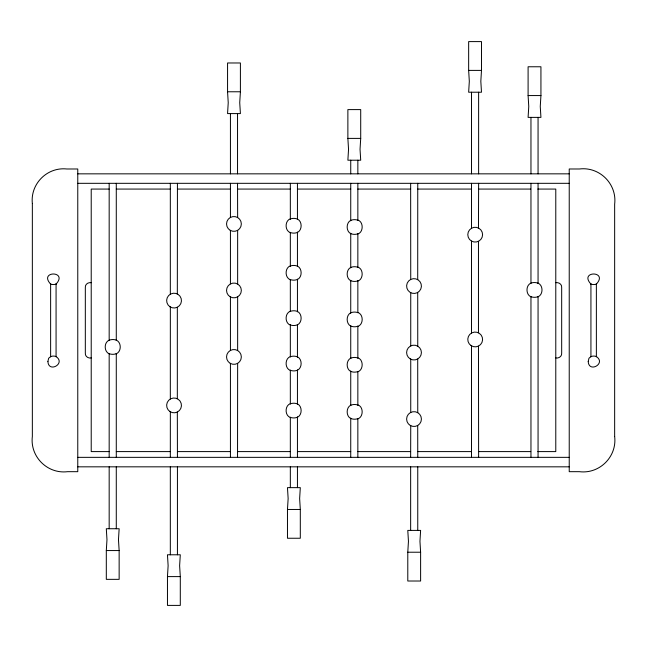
<?xml version="1.0" encoding="UTF-8"?>
<svg xmlns="http://www.w3.org/2000/svg" width="647" height="647" viewBox="0 0 647 647"><rect width="100%" height="100%" fill="white"/><g stroke="black" fill="none" stroke-linecap="round" stroke-linejoin="round"><path stroke-width="0.97" d="M106.31 550.557L106.973 539.647L106.31 528.736L119.145 528.736L118.474 539.647L119.145 550.557L119.145 579.348L106.31 579.348L106.31 550.557L119.145 550.557M167.46 576.606L168.123 565.696L167.46 554.786L180.295 554.786L179.623 565.696L180.295 576.606L180.295 605.398L167.46 605.398L167.46 576.606L180.295 576.606M240.401 91.769L239.73 102.679L240.401 113.589L227.566 113.589L228.229 102.679L227.566 91.769L227.566 62.977L240.401 62.977L240.401 91.769L227.566 91.769M287.47 509.464L288.141 498.554L287.47 487.644L300.305 487.644L299.642 498.554L300.305 509.464L300.305 538.247L287.47 538.247L287.47 509.464L300.305 509.464M360.711 138.393L360.039 149.303L360.711 160.213L347.876 160.213L348.539 149.303L347.876 138.393L347.876 109.602L360.711 109.602L360.711 138.393L347.876 138.393M407.788 552.223L408.451 541.313L407.788 530.403L420.615 530.403L419.952 541.313L420.615 552.223L420.615 581.014L407.788 581.014L407.788 552.223L420.615 552.223M481.489 70.394L480.826 81.304L481.489 92.214L468.654 92.214L469.318 81.304L468.654 70.394L468.654 41.602L481.489 41.602L481.489 70.394L468.654 70.394M540.932 95.562L540.261 106.472L540.932 117.382L528.098 117.382L528.761 106.472L528.098 95.562L528.098 66.77L540.932 66.77L540.932 95.562L528.098 95.562M417.711 292.468L417.752 346.177M417.711 358.972L417.752 412.681M417.711 425.475L417.752 457.348M170.323 294.215L170.323 183.319M170.323 399.013L170.347 307.018M471.517 241.088L471.493 241.072A7.4 7.4 0 0 1 471.493 228.254L471.517 228.237A7.4 7.4 0 0 1 482.589 234.667A7.4 7.4 0 0 1 471.493 241.072L471.493 333.059M237.643 230.348L237.643 284.033M237.643 296.852L237.643 350.528M237.643 363.355L237.538 457.348M478.465 241.299L478.465 332.825M478.465 346.105L478.626 457.348M177.327 307.244L177.327 398.77M410.74 279.423A7.4 7.4 0 0 0 409.899 292.209A7.4 7.4 0 0 0 421.399 286.54A7.4 7.4 0 0 0 410.74 279.423L410.651 183.319M177.327 412.05L177.432 457.348M410.74 345.919L410.74 292.695M410.74 412.422L410.74 359.198M350.739 220.344C345.975 222.746 345.959 231.27 350.739 233.672M350.739 267.405C345.967 269.807 345.967 278.339 350.739 280.733M350.739 312.768C345.967 315.17 345.967 323.694 350.739 326.096M350.739 358.123C345.967 360.525 345.959 369.049 350.739 371.451M350.739 405.192C345.967 407.586 345.967 416.118 350.739 418.52M297.442 279.52C302.375 277.191 302.367 268.416 297.442 266.087M297.442 324.875C302.375 322.546 302.351 313.779 297.442 311.442A10.045 10.045 0 0 0 290.382 311.369M297.442 417.299C302.375 414.97 302.367 406.195 297.442 403.865M56.038 284.122C68.485 270.624 38.23 270.64 50.652 284.122M596.348 284.122C608.77 270.656 578.515 270.616 590.962 284.122M116.29 353.78C121.563 351.636 121.555 342.287 116.29 340.136A10.174 10.174 0 0 0 109.206 340.217C103.892 342.117 103.884 351.693 109.157 353.78M538.061 296.771C543.318 294.62 543.318 285.295 538.061 283.135M290.333 218.815C284.704 220.748 284.696 230.728 290.333 232.661M357.912 233.947C363.436 232.273 363.743 221.945 357.912 220.069M290.333 265.877C284.704 267.809 284.696 277.789 290.333 279.722M357.912 281.008C363.436 279.334 363.735 269.015 357.912 267.13M290.333 311.239C284.712 313.18 284.688 323.144 290.333 325.085M290.333 356.594C284.704 358.527 284.696 368.507 290.333 370.44M357.912 371.726C363.436 370.052 363.735 359.732 357.912 357.848M290.333 403.663C284.704 405.596 284.696 415.576 290.333 417.501M357.912 418.795C363.436 417.113 363.735 406.793 357.912 404.917M357.848 326.387C363.614 324.551 363.63 314.393 357.912 312.493M77.769 173.841L569.231 173.841M77.769 183.319L569.231 183.319M109.173 189.07L91.219 189.07L91.219 451.598L109.173 451.598M116.282 189.07L170.323 189.07M177.432 189.07L230.429 189.07M237.538 189.07L290.333 189.07M297.442 189.07L350.739 189.07M357.848 189.07L410.651 189.07M417.752 189.07L471.517 189.07M478.626 189.07L530.718 189.07M537.827 189.07L555.781 189.07L555.781 451.598L537.827 451.598M91.219 282.707C88.154 282.084 84.894 284.365 85.323 287.664L85.323 352.995C84.878 356.311 88.154 358.584 91.219 357.953M555.781 282.707C558.846 282.076 562.122 284.356 561.677 287.664L561.677 352.995C562.13 356.327 558.838 358.559 555.781 357.953M116.282 451.598L170.323 451.598M177.432 451.598L230.429 451.598M237.538 451.598L290.333 451.598M297.442 451.598L350.739 451.598M357.848 451.598L410.651 451.598M417.752 451.598L471.517 451.598M478.626 451.598L530.718 451.598M77.769 457.348L569.231 457.348M77.769 466.827L569.231 466.827M530.928 296.771C525.744 294.741 525.582 285.23 530.961 283.119A10.174 10.174 0 0 1 538.021 283.216M297.442 356.804C302.375 359.134 302.359 367.908 297.442 370.238A10.045 10.045 0 0 1 290.382 370.31M410.74 425.702L410.651 457.348M177.327 293.964L177.432 183.319M478.465 228.027L478.626 183.319M237.643 217.529L237.538 183.319M471.493 345.878L471.517 457.348M417.711 279.65L417.752 183.319M170.347 411.815L170.323 457.348M596.372 283.847L596.372 356.812M590.929 283.847L590.929 356.812M538.061 117.382L538.061 173.841M538.061 183.319L538.061 283.475M538.061 296.431L538.061 457.348M530.961 117.382L530.961 173.841M530.961 183.319L530.961 283.451M530.961 296.455L530.961 457.348M478.626 92.214L478.626 173.841M471.517 92.214L471.517 173.841M471.517 183.319L471.517 228.237M417.752 466.827L417.752 530.403M410.651 466.827L410.651 530.403M357.848 160.213L357.848 173.841M357.848 183.319L357.848 220.32M357.848 233.696L357.848 267.389M357.848 280.758L357.848 312.744M357.848 326.12L357.848 358.106M357.848 371.475L357.848 405.168M357.848 418.536L357.848 457.348M350.739 160.213L350.739 173.841M350.739 183.319L350.739 220.74M350.739 233.276L350.739 267.801M350.739 280.345L350.739 313.164M350.739 325.7L350.739 358.519M350.739 371.055L350.739 405.58M350.739 418.124L350.739 457.348M297.442 183.319L297.442 219.398M297.442 232.079L297.442 266.467M297.442 279.14L297.442 311.822M297.442 324.503L297.442 357.176M297.442 369.858L297.442 404.246M297.442 416.919L297.442 457.348M297.442 466.827L297.442 487.644M290.333 183.319L290.333 219.107M290.333 232.37L290.333 266.168M290.333 279.431L290.333 311.53M290.333 324.794L290.333 356.885M290.333 370.149L290.333 403.954M290.333 417.218L290.333 457.348M290.333 466.827L290.333 487.644M237.538 113.589L237.538 173.841M230.429 113.589L230.429 173.841M230.429 183.319L230.429 217.424M230.429 230.445L230.429 283.928M230.429 296.949L230.429 350.431M230.429 363.452L230.429 457.348M177.432 466.827L177.432 554.786M170.323 466.827L170.323 554.786M116.282 183.319L116.282 340.468M116.282 353.456L116.282 457.348M116.282 466.827L116.282 528.736M109.173 183.319L109.173 340.468M109.173 353.456L109.173 457.348M109.173 466.827L109.173 528.736M56.071 283.847L56.071 356.812M50.628 283.847L50.628 356.812M116.25 353.699A10.174 10.174 0 0 1 109.206 353.699M350.755 220.384A10.037 10.037 0 0 1 357.799 220.19M357.799 233.826A10.037 10.037 0 0 1 350.755 233.632M290.382 266.006A10.045 10.045 0 0 1 297.418 266.143M297.418 279.464A10.045 10.045 0 0 1 290.382 279.593M290.382 356.723A10.045 10.045 0 0 1 297.418 356.861M596.316 284.057A7.384 7.384 0 0 1 590.986 284.057M290.382 218.945A10.045 10.045 0 0 1 297.418 219.082C302.375 221.234 302.375 230.17 297.442 232.451A10.045 10.045 0 0 1 290.382 232.532M297.418 324.818A10.045 10.045 0 0 1 290.382 324.956M297.418 417.242A10.045 10.045 0 0 1 290.382 417.372M290.382 403.793A10.045 10.045 0 0 1 297.418 403.922M350.755 267.446A10.037 10.037 0 0 1 357.799 267.251M357.799 280.887A10.037 10.037 0 0 1 350.755 280.693M538.021 296.69A10.174 10.174 0 0 1 530.985 296.706M357.799 418.674A10.037 10.037 0 0 1 350.755 418.48M350.755 405.232A10.037 10.037 0 0 1 357.799 405.03M56.014 284.057A7.384 7.384 0 0 1 50.684 284.057M350.755 312.808A10.037 10.037 0 0 1 357.799 312.614M357.799 326.25A10.037 10.037 0 0 1 350.755 326.056M357.799 371.604A10.037 10.037 0 0 1 350.755 371.41M350.755 358.163A10.037 10.037 0 0 1 357.799 357.969M32.35 203.498L32.35 436.466C29.835 456.62 47.409 474.194 67.571 471.679L77.769 471.679L77.769 168.988L66.867 168.988C47.239 166.821 30.183 183.869 32.35 203.498M47.918 361.398C48.363 373.416 66.237 363.517 56.038 356.537A7.384 7.384 0 0 0 50.684 356.602L48.662 358.236L47.918 361.398M588.228 361.398C588.673 373.44 606.546 363.493 596.348 356.537A7.384 7.384 0 0 0 590.986 356.602L588.972 358.236L588.228 361.398M614.65 436.466C617.165 456.62 599.591 474.194 579.429 471.679L569.231 471.679L569.231 168.988L579.429 168.988C599.591 166.473 617.165 184.047 614.65 204.201L614.65 436.466M410.311 425.475A7.4 7.4 0 0 0 421.415 419.062A7.4 7.4 0 0 0 410.311 412.657A7.4 7.4 0 0 0 410.311 425.475M471.081 345.619A7.4 7.4 0 0 0 482.573 339.95A7.4 7.4 0 0 0 471.914 332.825A7.4 7.4 0 0 0 471.081 345.619M230.243 230.348A7.4 7.4 0 0 0 241.339 223.935A7.4 7.4 0 0 0 230.243 217.529A7.4 7.4 0 0 0 230.243 230.348M169.943 411.565A7.4 7.4 0 0 0 181.435 405.895A7.4 7.4 0 0 0 170.776 398.77A7.4 7.4 0 0 0 169.943 411.565M169.943 306.759A7.4 7.4 0 0 0 181.435 301.09A7.4 7.4 0 0 0 170.776 293.964A7.4 7.4 0 0 0 169.943 306.759M410.311 358.972A7.4 7.4 0 0 0 421.415 352.558A7.4 7.4 0 0 0 410.311 346.153A7.4 7.4 0 0 0 410.311 358.972M230.243 296.852A7.4 7.4 0 0 0 241.339 290.438A7.4 7.4 0 0 0 230.243 284.033A7.4 7.4 0 0 0 230.243 296.852M230.243 363.355A7.4 7.4 0 0 0 241.339 356.942A7.4 7.4 0 0 0 230.243 350.528A7.4 7.4 0 0 0 230.243 363.355"/></g></svg>
